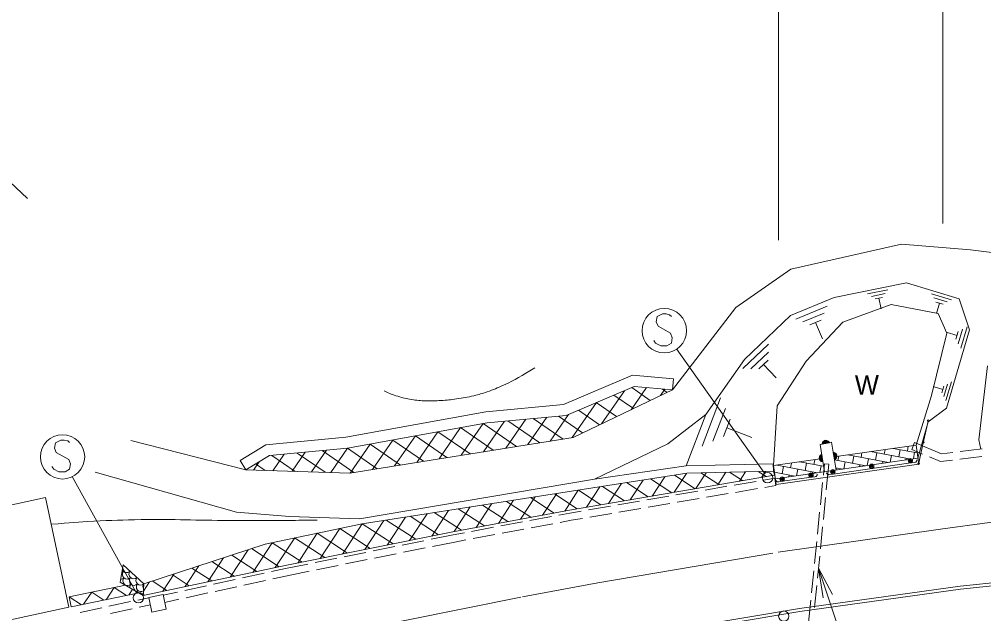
# Model space of a CAD drawing. Units: millimetres, scale not verified. Extents: x 40000 to 680000, y 20000 to 380000.
# Drawn here: x 452974 to 518204, y 277006 to 317226 of the extents above; entities that cross this region are included whole.
import ezdxf
from ezdxf.enums import TextEntityAlignment as Align

# ---------------------------------------------------------------- set-up
doc = ezdxf.new("R2010")
doc.units = ezdxf.units.MM
doc.header["$LTSCALE"] = 1000
doc.linetypes.add('CHAIN', pattern=[18.5, 12, -1.5, 3.5, -1.5])
for name, color, linetype, lineweight in [('M-BGD', 7, 'Continuous', 13), ('M-BMK', 2, 'CHAIN', 13), ('M-STR-HTXT', 7, 'Continuous', 13), ('M-STR-STRC', 7, 'Continuous', 13), ('M-WORK', 1, 'Continuous', 13)]:
    doc.layers.add(name, color=color, linetype=linetype, lineweight=lineweight)
doc.styles.add('ＭＳ Ｐゴシック', font='')
doc.styles.get('ＭＳ Ｐゴシック').set_extended_font_data('MS PGothic')

# ---------------------------------------------------------------- blocks, each defined once
blk = doc.blocks.new('open_arrow')
at = {"color": 0, "linetype": 'Continuous', "lineweight": -2}
blk.add_lwpolyline([(7.5, 1.25), (0, 0), (7.5, -1.25)], dxfattribs=at)

msp = doc.modelspace()

# ---------------------------------------------------------------- linework, layer by layer
at = {"layer": 'M-BGD'}
msp.add_line((445076, 313041), (453539, 305090), dxfattribs=at)
at = {"layer": 'M-BMK'}
msp.add_lwpolyline([(475139, 275762), (487012, 278142), (492106, 279100), (504299, 281164), (515286, 282718), (518595, 283169), (521503, 283521), (525442, 283864), (531562, 284454), (539475, 285049), (545568, 285317), (551795, 285526), (559773, 285632), (565839, 285548), (571391, 285486), (572910, 285436)], dxfattribs=at)
at = {"layer": 'M-STR-HTXT'}
for p, q in [((504315, 302280), (504315, 342557)), ((515434, 303416), (515434, 342064))]:
    msp.add_line(p, q, dxfattribs=at)
msp.add_lwpolyline([(507030, 280095), (514184, 258633), (544848, 258668)], dxfattribs=at)
at = {"layer": 'M-STR-STRC'}
for p, q in [((496120, 297116), (496060, 296756)), ((496480, 297297), (496120, 297116)), ((496720, 297297), (496480, 297297)), ((496960, 297237), (496720, 297297)), ((497080, 297118), (496960, 297237)), ((496060, 296756), (496181, 296457)), ((496181, 296457), (497021, 295978)), ((496002, 295316), (495882, 295496)), ((497021, 295978), (497141, 295678)), ((497141, 295678), (497082, 295318)), ((496362, 295137), (496002, 295316)), ((496782, 295137), (496362, 295137)), ((497082, 295318), (496782, 295137)), ((503389, 286518), (497417, 294937)), ((455418, 288578), (455358, 288218)), ((455778, 288759), (455418, 288578)), ((456018, 288759), (455778, 288759)), ((456258, 288699), (456018, 288759)), ((456378, 288580), (456258, 288699)), ((455358, 288218), (455479, 287919)), ((455479, 287919), (456319, 287439)), ((456319, 287439), (456439, 287140)), ((456439, 287140), (456380, 286780)), ((513271, 287209), (508023, 286456)), ((513518, 287244), (513271, 287209)), ((513566, 287251), (513518, 287244)), ((513605, 287269), (513566, 287251)), ((513633, 287291), (513605, 287269)), ((513658, 287325), (513633, 287291)), ((513672, 287357), (513658, 287325)), ((513678, 287395), (513672, 287357)), ((513675, 287418), (513678, 287395)), ((455300, 286778), (455180, 286958)), ((455660, 286599), (455300, 286778)), ((456080, 286599), (455660, 286599)), ((456380, 286780), (456080, 286599)), ((506942, 286386), (506928, 286354)), ((506949, 286424), (506942, 286386)), ((506946, 286447), (506949, 286424)), ((507579, 286525), (507576, 286543)), ((507589, 286496), (507579, 286525)), ((507612, 286463), (507589, 286496)), ((507633, 286442), (507612, 286463)), ((507659, 286428), (507633, 286442)), ((507698, 286415), (507659, 286428)), ((507728, 286413), (507698, 286415)), ((507776, 286420), (507728, 286413)), ((508023, 286456), (507776, 286420)), ((460890, 278445), (456552, 286280)), ((504150, 286034), (504147, 286052)), ((504160, 286005), (504150, 286034)), ((504183, 285972), (504160, 286005)), ((504204, 285951), (504183, 285972)), ((504230, 285937), (504204, 285951)), ((504268, 285924), (504230, 285937)), ((504299, 285922), (504268, 285924)), ((504346, 285929), (504299, 285922)), ((504594, 285964), (504346, 285929)), ((506541, 286239), (504594, 285964)), ((506788, 286274), (506541, 286239)), ((506836, 286280), (506788, 286274)), ((506876, 286298), (506836, 286280)), ((506903, 286320), (506876, 286298)), ((506928, 286354), (506903, 286320))]:
    msp.add_line(p, q, dxfattribs=at)
for centre, radius in [((496601, 296157), 1500), ((455899, 287619), 1500), ((510625, 286981), 150), ((510625, 286981), 90), ((513249, 287357), 150), ((513249, 287357), 90), ((513249, 287357), 30), ((503586, 286210), 350), ((506520, 286387), 150), ((506520, 286387), 90), ((506520, 286387), 30), ((508002, 286604), 150), ((508002, 286604), 90), ((508002, 286604), 30), ((510625, 286981), 30), ((504573, 286112), 150), ((504573, 286112), 90), ((504573, 286112), 30), ((461032, 278087), 350), ((504682, 276843), 350)]:
    msp.add_circle(centre, radius, dxfattribs=at)
at = {"layer": 'M-WORK'}
for p, q in [((512644, 302001), (505155, 300325)), ((517312, 301623), (512644, 302001)), ((523042, 300938), (517312, 301623)), ((505155, 300325), (501447, 297716)), ((508080, 298395), (512985, 299388)), ((510340, 298653), (511712, 298931)), ((512985, 299388), (516543, 298322)), ((505147, 297180), (508080, 298395)), ((511537, 298667), (510604, 298478)), ((510868, 298303), (511361, 298403)), ((511115, 298353), (511259, 297639)), ((514676, 298654), (516017, 298252)), ((515738, 298101), (514827, 298375)), ((516543, 298322), (517245, 296217)), ((501447, 297716), (497153, 292148)), ((505491, 296945), (507616, 297825)), ((508676, 296735), (511956, 297921)), ((511956, 297921), (515135, 297308)), ((514977, 298096), (515460, 297951)), ((515218, 298024), (515009, 297326)), ((502015, 294197), (505147, 297180)), ((507417, 297344), (505972, 296746)), ((506452, 296546), (507217, 296863)), ((515135, 297308), (515705, 295978)), ((506187, 294096), (508676, 296735)), ((506835, 296705), (507293, 295600)), ((517245, 296217), (515680, 290924)), ((516488, 295276), (516777, 296254)), ((517075, 296416), (516650, 294978)), ((515705, 295978), (514678, 291762)), ((516402, 295833), (515654, 296054)), ((516479, 296092), (516326, 295574)), ((501916, 293595), (503654, 295250)), ((499407, 290474), (502015, 294197)), ((503641, 294707), (502459, 293581)), ((503002, 293568), (503628, 294164)), ((503315, 293866), (504175, 292962)), ((504238, 291070), (506187, 294096)), ((517878, 288782), (518452, 293767)), ((489778, 291163), (494450, 293141)), ((494450, 293141), (497219, 292895)), ((497219, 292895), (497153, 292148)), ((494570, 292377), (489964, 290427)), ((494355, 290811), (495386, 292304)), ((495656, 291432), (494395, 292303)), ((497153, 292148), (494570, 292377)), ((515438, 292181), (514790, 292373)), ((515504, 292405), (515371, 291956)), ((515512, 291698), (515763, 292546)), ((516021, 292686), (515652, 291440)), ((490427, 288934), (497153, 292148)), ((492360, 289858), (493905, 292095)), ((494512, 290886), (493195, 291795)), ((496350, 291764), (496646, 292193)), ((496800, 291979), (496468, 292209)), ((499157, 288353), (500413, 291620)), ((514678, 291762), (513625, 288418)), ((484527, 290674), (489778, 291163)), ((490380, 288927), (492016, 291296)), ((493367, 290339), (491995, 291287)), ((503988, 287026), (504238, 291070)), ((475070, 288943), (484527, 290674)), ((489964, 290427), (484630, 289930)), ((487374, 288446), (488658, 290305)), ((488877, 288687), (490127, 290496)), ((491079, 289246), (489439, 290378)), ((492223, 289792), (490795, 290779)), ((496830, 288491), (499407, 290474)), ((499407, 290474), (498074, 287007)), ((500735, 290896), (499881, 288675)), ((514439, 289983), (515680, 290924)), ((484630, 289930), (475172, 288199)), ((482866, 287725), (484354, 289880)), ((486607, 288324), (484354, 289880)), ((484369, 287966), (485801, 290039)), ((485872, 288206), (487230, 290172)), ((488179, 288575), (486028, 290060)), ((489751, 288826), (487734, 290219)), ((500605, 288997), (501057, 290173)), ((514439, 289983), (513754, 287527)), ((514439, 290023), (514138, 288665)), ((478358, 287004), (479763, 289039)), ((481892, 287570), (479763, 289039)), ((479861, 287245), (481294, 289320)), ((483464, 287821), (481293, 289320)), ((481363, 287485), (482824, 289600)), ((485035, 288072), (482824, 289600)), ((500831, 289585), (502529, 288932)), ((468292, 286741), (460527, 288719)), ((467906, 287384), (469653, 288432)), ((469653, 288432), (475070, 288943)), ((475333, 286521), (490427, 288934)), ((475352, 286524), (476703, 288479)), ((478748, 287067), (476703, 288479)), ((476855, 286764), (478233, 288759)), ((480320, 287318), (478233, 288759)), ((491882, 286106), (496830, 288491)), ((507908, 288605), (507143, 288447)), ((507143, 288447), (507438, 286615)), ((507770, 288576), (507281, 288475)), ((507281, 288475), (507288, 288538)), ((507288, 288538), (507307, 288593)), ((507745, 288602), (507294, 288508)), ((507298, 288540), (507729, 288629)), ((507713, 288656), (507302, 288571)), ((507307, 288593), (507346, 288652)), ((507325, 288607), (507677, 288680)), ((507346, 288652), (507389, 288691)), ((507642, 288703), (507348, 288642)), ((507389, 288691), (507444, 288723)), ((507391, 288682), (507587, 288722)), ((507444, 288723), (507522, 288739)), ((507522, 288739), (507585, 288732)), ((507585, 288732), (507640, 288713)), ((507640, 288713), (507699, 288674)), ((507699, 288674), (507738, 288631)), ((507738, 288631), (507770, 288576)), ((508226, 286729), (507908, 288605)), ((513625, 288418), (508075, 287616)), ((513103, 288342), (513042, 288018)), ((513334, 288125), (513529, 288585)), ((513529, 288585), (515343, 287816)), ((513811, 287131), (513625, 288418)), ((514116, 288567), (513815, 287209)), ((517999, 288141), (517878, 288782)), ((469893, 287702), (468292, 286741)), ((475172, 288199), (469893, 287702)), ((471628, 286637), (470063, 287717)), ((470116, 286684), (470883, 287795)), ((471424, 286643), (472313, 287930)), ((473655, 286573), (471766, 287878)), ((472733, 286602), (473743, 288064)), ((475604, 286564), (473469, 288039)), ((474041, 286561), (475173, 288199)), ((477176, 286815), (475173, 288199)), ((507108, 287653), (507150, 287711)), ((507200, 287334), (507143, 287689)), ((507150, 287711), (507195, 287748)), ((507168, 287724), (507235, 287309)), ((507195, 287748), (507251, 287777)), ((507266, 287304), (507196, 287738)), ((507224, 287753), (507297, 287299)), ((507251, 287777), (507330, 287284)), ((508109, 287420), (508025, 287913)), ((508025, 287913), (508088, 287903)), ((508135, 287445), (508058, 287898)), ((508088, 287903), (508142, 287882)), ((508089, 287894), (508163, 287460)), ((508191, 287475), (508120, 287889)), ((508142, 287882), (508200, 287841)), ((508155, 287864), (508215, 287509)), ((508240, 287544), (508190, 287840)), ((508200, 287841), (508237, 287797)), ((508228, 287795), (508261, 287598)), ((508237, 287797), (508267, 287741)), ((508267, 287741), (508281, 287662)), ((511761, 287239), (509010, 287751)), ((509419, 287675), (509327, 287184)), ((509967, 287889), (509910, 287584)), ((513300, 287461), (510549, 287973)), ((510985, 287892), (510893, 287401)), ((511535, 288116), (511476, 287801)), ((511968, 287709), (511884, 287257)), ((513701, 287895), (512087, 288196)), ((512551, 288109), (512459, 287618)), ((514072, 287812), (513334, 288125)), ((513534, 287926), (513452, 287483)), ((515343, 287816), (516111, 287910)), ((516607, 287971), (518096, 288153)), ((467906, 287384), (468292, 286741)), ((468807, 286725), (469191, 287280)), ((469600, 286700), (468960, 287142)), ((503967, 287153), (498074, 287007)), ((503967, 287153), (503980, 286653)), ((507295, 287503), (503988, 287026)), ((504174, 285739), (503988, 287026)), ((513754, 287527), (504117, 286135)), ((513811, 287131), (504174, 285739)), ((506968, 286547), (504218, 287059)), ((505204, 287201), (505145, 286886)), ((507379, 286979), (505756, 287281)), ((506220, 287195), (506129, 286703)), ((506772, 287428), (506712, 287103)), ((507077, 287537), (507087, 287599)), ((507089, 287458), (507077, 287537)), ((507087, 287599), (507108, 287653)), ((507119, 287402), (507089, 287458)), ((507128, 287403), (507097, 287601)), ((507118, 287655), (507166, 287359)), ((507156, 287357), (507119, 287402)), ((507203, 287012), (507121, 286569)), ((507213, 287316), (507156, 287357)), ((507268, 287294), (507213, 287316)), ((507330, 287284), (507268, 287294)), ((507358, 286371), (507436, 287147)), ((507436, 287147), (507734, 287117)), ((507560, 285377), (507734, 287117)), ((508164, 287450), (508109, 287420)), ((510222, 287017), (508110, 287410)), ((508209, 287488), (508164, 287450)), ((508250, 287545), (508209, 287488)), ((508271, 287600), (508250, 287545)), ((508281, 287662), (508271, 287600)), ((508399, 287663), (508344, 287367)), ((508835, 287275), (508748, 286804)), ((509819, 287092), (509793, 286955)), ((510402, 287492), (510316, 287030)), ((511385, 287309), (511361, 287181)), ((512951, 287526), (512929, 287408)), ((515271, 287303), (514532, 287616)), ((516103, 287405), (515271, 287303)), ((518088, 287648), (516599, 287466)), ((458112, 286581), (467665, 283887)), ((468292, 286741), (475333, 286521)), ((498118, 286508), (476167, 283091)), ((490184, 284015), (504050, 286380)), ((498074, 287007), (491882, 286106)), ((497259, 285222), (498095, 286504)), ((498696, 285467), (497297, 286380)), ((503980, 286653), (498118, 286508)), ((498736, 285474), (499432, 286540)), ((500292, 285739), (499078, 286532)), ((500214, 285726), (500767, 286573)), ((501888, 286012), (501018, 286579)), ((501692, 285978), (502102, 286606)), ((503484, 286284), (502957, 286627)), ((503170, 286230), (503437, 286639)), ((504050, 286380), (503980, 286653)), ((505430, 286324), (504052, 286581)), ((504071, 286577), (504061, 286522)), ((504654, 286977), (504562, 286486)), ((505054, 286394), (505030, 286267)), ((505637, 286794), (505553, 286342)), ((506620, 286611), (506598, 286493)), ((508684, 286795), (508199, 286885)), ((508252, 286875), (508226, 286731)), ((475974, 283426), (491882, 286106)), ((492825, 284465), (493710, 285822)), ((495505, 284922), (494046, 285874)), ((494303, 284717), (495172, 286049)), ((497101, 285195), (495672, 286127)), ((495781, 284969), (496633, 286277)), ((501334, 285711), (502813, 285962)), ((503306, 286046), (504069, 286176)), ((504069, 286176), (504153, 285684)), ((507159, 284381), (507308, 285874)), ((488370, 283676), (489324, 285139)), ((490717, 284106), (489170, 285115)), ((489865, 283955), (490786, 285366)), ((492313, 284378), (490796, 285368)), ((491347, 284213), (492248, 285594)), ((493909, 284650), (492421, 285621)), ((497391, 285039), (498870, 285291)), ((499362, 285375), (500841, 285627)), ((500927, 285134), (499448, 284882)), ((502899, 285470), (501420, 285218)), ((504153, 285684), (503392, 285554)), ((449808, 283812), (454744, 284864)), ((454744, 284864), (456326, 277444)), ((483884, 282840), (484939, 284456)), ((485380, 283119), (486400, 284684)), ((487576, 283528), (485920, 284609)), ((486875, 283398), (487862, 284911)), ((489142, 283820), (487545, 284862)), ((493448, 284368), (494926, 284619)), ((495419, 284703), (496898, 284955)), ((496984, 284463), (495505, 284211)), ((498955, 284798), (497477, 284547)), ((507360, 283387), (507510, 284879)), ((467665, 283887), (471252, 283590)), ((479367, 281955), (480553, 283773)), ((480879, 282259), (482015, 284001)), ((482878, 282653), (481044, 283850)), ((482291, 282543), (490184, 284015)), ((482389, 282562), (483477, 284229)), ((484444, 282945), (482669, 284103)), ((486010, 283236), (484294, 284356)), ((489469, 283678), (490219, 283818)), ((490219, 283818), (490983, 283948)), ((491476, 284032), (492955, 284284)), ((493041, 283791), (491562, 283539)), ((495012, 284127), (493533, 283875)), ((506959, 282391), (507109, 283884)), ((471252, 283590), (475974, 283426)), ((476343, 281347), (477629, 283318)), ((479791, 282040), (477793, 283344)), ((477855, 281651), (479091, 283546)), ((481329, 282350), (479418, 283597)), ((485537, 282945), (487012, 283220)), ((487503, 283311), (488978, 283586)), ((490307, 283325), (489561, 283186)), ((491069, 283455), (490307, 283325)), ((476167, 283091), (469615, 281712)), ((470947, 280261), (482291, 282543)), ((471808, 280434), (473123, 282450)), ((475174, 281112), (473123, 282450)), ((473320, 280739), (474645, 282770)), ((476713, 281421), (474645, 282770)), ((474831, 281043), (476167, 283091)), ((478252, 281731), (476167, 283091)), ((482329, 282347), (483079, 282487)), ((483571, 282578), (485045, 282853)), ((487103, 282728), (485628, 282453)), ((489069, 283095), (487594, 282820)), ((507161, 281397), (507310, 282889)), ((468770, 279804), (470078, 281810)), ((472097, 280493), (470078, 281810)), ((470292, 280124), (471601, 282130)), ((473636, 280802), (471600, 282130)), ((478864, 281650), (480335, 281946)), ((480825, 282044), (482329, 282347)), ((482424, 281856), (480924, 281554)), ((483171, 281995), (482424, 281856)), ((485137, 282362), (483662, 282087)), ((506760, 280401), (506909, 281894)), ((469615, 281712), (461404, 279036)), ((467248, 279484), (468454, 281334)), ((470562, 280181), (468681, 281408)), ((474943, 280861), (476413, 281157)), ((476903, 281256), (478374, 281551)), ((480434, 281456), (478963, 281160)), ((465726, 279165), (466786, 280790)), ((467516, 279541), (465996, 280533)), ((469039, 279861), (467339, 280970)), ((472982, 280467), (474453, 280763)), ((476512, 280667), (475042, 280371)), ((478473, 281061), (477002, 280765)), ((506961, 279407), (507111, 280899)), ((459990, 280309), (459799, 279130)), ((461404, 279036), (459990, 280309)), ((461360, 278248), (470947, 280261)), ((464204, 278845), (465118, 280247)), ((465994, 279221), (464654, 280095)), ((470026, 279856), (470988, 280066)), ((470988, 280066), (472492, 280368)), ((472591, 279878), (471090, 279576)), ((474551, 280272), (473081, 279977)), ((506560, 278411), (506710, 279904)), ((527570, 280060), (516618, 278863)), ((527589, 279861), (516643, 278664)), ((462948, 278581), (461969, 279220)), ((462682, 278526), (463450, 279703)), ((464471, 278901), (463311, 279658)), ((466117, 279004), (467583, 279324)), ((468072, 279430), (469537, 279749)), ((469638, 279260), (468172, 278940)), ((471090, 279576), (470126, 279366)), ((460147, 278934), (456350, 278156)), ((459398, 278780), (458852, 277954)), ((460224, 278235), (459398, 278780)), ((459799, 279130), (461360, 278248)), ((460635, 278658), (460376, 278266)), ((461404, 279036), (461360, 278248)), ((461377, 278538), (461782, 279159)), ((464163, 278579), (465629, 278898)), ((467683, 278834), (466218, 278514)), ((516618, 278863), (505737, 277364)), ((516643, 278664), (505767, 277166)), ((506762, 277417), (506911, 278909)), ((456490, 277471), (456350, 278156)), ((457176, 277611), (456350, 278156)), ((461076, 278409), (456490, 277471)), ((457874, 278468), (457328, 277642)), ((458700, 277923), (457874, 278468)), ((461740, 278088), (460993, 277929)), ((461425, 278261), (461364, 278301)), ((461737, 278103), (462706, 278298)), ((461935, 277112), (461737, 278103)), ((462706, 278298), (462904, 277307)), ((462713, 278262), (463675, 278472)), ((463775, 277982), (462811, 277772)), ((465729, 278408), (464264, 278089)), ((506360, 276421), (506510, 277914)), ((456326, 277444), (451390, 276392)), ((458548, 277407), (457081, 277094)), ((460504, 277824), (459037, 277512)), ((459137, 277022), (460604, 277335)), ((461093, 277439), (461838, 277598)), ((462904, 277307), (461935, 277112)), ((505737, 277364), (494897, 275551)), ((505767, 277166), (494932, 275354))]:
    msp.add_line(p, q, dxfattribs=at)
for centre in [(514449, 290072), (514127, 288616), (513804, 287160)]:
    msp.add_circle(centre, 50, dxfattribs=at)
for centre, start, end in [((459794, 280092), 290.68026, 315.72616), ((460234, 280106), 201.29941, 315.72616), ((460266, 279667), 140.35019, 315.72616), ((460706, 279682), 140.35019, 315.72616), ((459827, 279653), 271.04745, 315.72616), ((460298, 279229), 140.35019, 315.72616), ((460738, 279243), 140.35019, 315.72616), ((461177, 279258), 140.35019, 315.72616), ((460770, 278805), 140.35019, 188.26718), ((461210, 278819), 140.35019, 301.94589), ((460770, 278805), 292.82089, 315.72616), ((461241, 278381), 140.35019, 160.86191), ((461649, 278834), 140.35019, 213.25644), ((461681, 278395), 166.08651, 187.52011)]:
    msp.add_arc(centre, 317, start, end, dxfattribs=at)
for points, knots in [([(487840, 293654), (486875, 293059), (486594, 292854), (485731, 292469), (485302, 292278), (485060, 292170), (484616, 292017), (484273, 291899), (484078, 291842), (483727, 291755), (483273, 291642), (483012, 291601), (482549, 291534), (482141, 291475), (481910, 291456), (481498, 291432), (481104, 291410), (480883, 291396), (480488, 291409), (480097, 291423), (479876, 291433), (479489, 291496), (479129, 291554), (478930, 291609), (478582, 291717), (478208, 291832), (478077, 291890), (477646, 292076)], [0, 0, 0, 0, 1, 1, 1, 2, 2, 2, 3, 3, 3, 4, 4, 4, 5, 5, 5, 6, 6, 6, 7, 7, 7, 8, 8, 8, 9, 9, 9, 9]), ([(455128, 283060), (456516, 283172), (456883, 283200), (458009, 283261), (459258, 283328), (459958, 283353), (461208, 283372), (463558, 283407), (464875, 283324), (467225, 283314), (468631, 283308), (469419, 283306), (470825, 283317), (471722, 283324), (472006, 283327), (473121, 283344)], [0, 0, 0, 0, 1, 1, 1, 2, 2, 2, 3, 3, 3, 4, 4, 4, 5, 5, 5, 5])]:
    msp.add_open_spline(points, degree=3, knots=knots, dxfattribs=at)

# ---------------------------------------------------------------- block references
at = {"layer": 'M-STR-HTXT', "xscale": 267, "yscale": 267, "rotation": 288.4}
msp.add_blockref('open_arrow', (507030, 280095), dxfattribs=at)

# ---------------------------------------------------------------- texts
at = {"layer": 'M-WORK', "style": 'ＭＳ Ｐゴシック'}
msp.add_text('W', height=1320, rotation=0.065, dxfattribs=at).set_placement((509487, 291429), align=Align.BOTTOM_LEFT)

doc.saveas('drawing.dxf')
